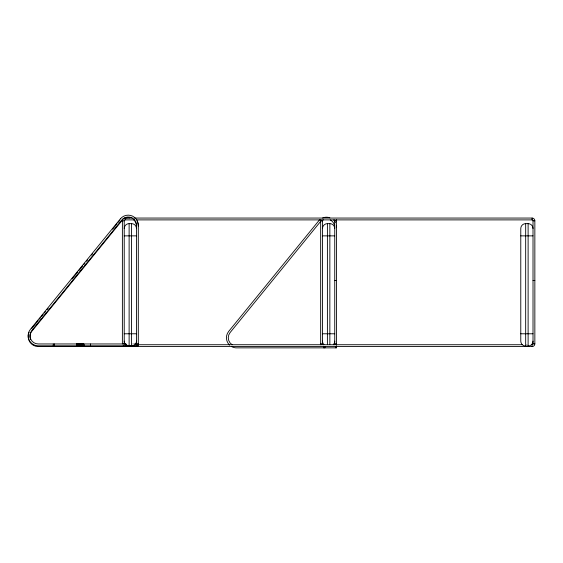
<?xml version="1.0" encoding="UTF-8"?>
<svg xmlns="http://www.w3.org/2000/svg" width="563" height="563" viewBox="0 0 563 563"><rect width="100%" height="100%" fill="white"/><g stroke="black" fill="none" stroke-linecap="round" stroke-linejoin="round"><path stroke-width="0.42" stroke-dasharray="2.81 2.11" d="M132.46 343.958L133.741 343.958M526.482 344.732L527.235 344.732"/><path stroke-width="0.84" d="M31.528 328.729L38.193 320.544M39.304 319.186L40.416 317.821M41.521 316.455L43.189 314.407M44.301 313.049L45.413 311.684M47.074 309.636L48.186 308.271M72.064 278.952L77.617 272.133M78.729 270.775L82.613 265.996M83.725 264.638L84.837 263.273M86.505 261.225L87.61 259.86M91.502 255.088L92.613 253.723M112.6 229.183L117.041 223.722M118.153 222.364L119.82 220.316M124.296 344.162A0.915 0.915 0 0 1 124.226 343.81L122.389 343.81L122.389 220.809A2.752 2.752 0 0 1 125.148 218.057L132.178 218.057M133.91 218.057L532.098 218.057A2.752 2.752 0 0 1 534.85 220.809L534.85 343.81A2.752 2.752 0 0 1 532.098 346.569L38.249 346.569A10.099 10.099 0 0 1 28.319 334.633M124.226 343.81L124.226 220.809A0.915 0.915 0 0 1 125.148 219.894L134.81 219.894M136.542 219.894L532.098 219.894A0.915 0.915 0 0 1 533.013 220.809L534.85 220.809M122.389 220.809L124.226 220.809M320.875 344.866A2.752 2.752 0 0 1 320.664 343.81L320.664 220.809L322.5 220.809A0.915 0.915 0 0 1 323.422 219.894M333.824 219.894A0.915 0.915 0 0 1 334.739 220.809L336.575 220.809L336.575 345.14M124.226 228.529A4.898 4.898 0 0 1 129.124 223.631L131.573 223.631A4.898 4.898 0 0 1 136.464 228.529M322.5 228.529A4.898 4.898 0 0 1 327.399 223.631L329.848 223.631A4.898 4.898 0 0 1 334.739 228.529M533.013 341.129A4.898 4.898 0 0 1 528.115 346.02L525.673 346.02A4.898 4.898 0 0 1 520.775 341.129L520.775 228.529A4.898 4.898 0 0 1 525.673 223.631L528.115 223.631A4.898 4.898 0 0 1 533.013 228.529M124.226 235.869L136.464 235.869M322.5 235.869L334.739 235.869M520.775 235.869L533.013 235.869M334.739 280.473L336.575 280.473M533.013 280.473L534.85 280.473M124.226 333.782L136.464 333.782M322.5 333.782L334.739 333.782M520.775 333.782L533.013 333.782M320.664 343.81L322.5 343.81A0.915 0.915 0 0 0 323.422 344.732M532.098 346.569L532.098 344.732A0.915 0.915 0 0 0 533.013 343.81L534.85 343.81M125.887 343.958L38.249 343.958A8.262 8.262 0 0 1 31.845 330.481L121.798 220.02A8.262 8.262 0 0 1 136.464 225.235L136.464 343.958M134.304 343.958L138.301 343.958M138.259 344.732L522.45 344.732M124.226 341.129A4.898 4.898 0 0 0 129.124 346.02L131.573 346.02A4.898 4.898 0 0 0 135.036 344.591M533.013 220.809L533.013 343.81M532.098 218.057L532.098 219.894M528.115 223.631L528.115 346.02M525.673 223.631L525.673 346.02M336.575 346.632L336.575 347.857L236.523 347.857A10.099 10.099 0 0 1 231.674 346.618M335.963 346.632L335.963 347.857M334.739 220.809L334.739 344.267M329.848 223.631L329.848 344.38M327.399 223.631L327.399 344.38M324.95 346.632L324.95 347.857M324.337 346.632L324.337 347.857M323.725 346.632L323.725 347.857M322.5 220.809L322.5 343.81M137.689 343.958L137.689 345.795M136.162 343.958L136.162 345.795M133.213 345.182L133.213 345.795M131.573 223.631L131.573 346.02M129.124 223.631L129.124 346.02M126.675 344.267L126.675 345.795M126.063 344.267L126.063 345.795M125.45 343.958L125.45 345.795M125.148 218.057L125.148 219.894M125.148 345.344L125.148 346.569A2.752 2.752 0 0 1 123.198 345.759M90.573 343.958L90.573 345.795M83.831 343.958L83.831 345.795M83.753 343.958L83.753 345.795M83.662 343.958L83.662 345.795M83.57 343.958L83.57 345.795M83.465 343.958L83.465 345.795M83.24 343.958L83.24 345.795M82.993 343.958L82.993 345.795M82.733 343.958L82.733 345.795M82.444 343.958L82.444 345.795M82.142 343.958L82.142 345.795M81.825 343.958L81.825 345.795M81.494 343.958L81.494 345.795M81.163 343.958L81.163 345.795M80.826 343.958L80.826 345.795M80.488 343.958L80.488 345.795M80.052 343.958L80.052 345.795M79.826 343.958L79.826 345.795M79.601 343.958L79.601 345.795M79.397 343.958L79.383 345.795M79.193 343.958L79.193 345.795M78.869 343.958L78.869 345.795M78.553 343.958L78.553 345.795M78.264 343.958L78.264 345.795M77.983 343.958L77.983 345.795M77.743 343.958L77.743 345.795M77.511 343.958L77.511 345.795M77.3 343.958L77.3 345.795M77.11 343.958L77.11 345.795M76.983 343.958L76.983 345.795M76.871 343.958L76.871 345.795M76.702 343.958L76.772 345.795M76.645 343.958L76.589 345.795M76.54 343.958L76.434 345.795L76.427 343.958M54.463 343.958L54.463 344.57M54.463 345.182L54.463 345.795M53.239 343.958L53.239 344.57M53.239 345.182L53.239 345.795M320.664 220.809A2.752 2.752 0 0 1 320.875 219.753M229.627 345.14A10.099 10.099 0 0 1 228.691 331.382L318.651 220.928A10.099 10.099 0 0 1 319.798 219.732M322.585 217.987A10.099 10.099 0 0 1 329.862 217.79M333.95 220.513A10.099 10.099 0 0 1 335.379 222.54M336.442 225.657A10.099 10.099 0 0 1 336.575 227.304M321.128 221.013A8.262 8.262 0 0 0 320.073 222.089L230.112 332.543A8.262 8.262 0 0 0 232.111 344.746M330.284 219.971A8.262 8.262 0 0 1 334.739 227.304M323.936 344.591A4.898 4.898 0 0 1 322.5 341.129M334.739 341.129A4.898 4.898 0 0 1 333.303 344.591M333.824 344.732A0.915 0.915 0 0 0 334.739 343.81L336.575 343.81A2.752 2.752 0 0 1 336.364 344.866M336.364 219.753A2.752 2.752 0 0 1 336.575 220.809M136.464 341.129A4.898 4.898 0 0 1 135.451 344.113M28.502 333.817A10.099 10.099 0 0 1 29.079 332.233M137.105 221.245A10.099 10.099 0 0 1 138.301 226.009M122.854 219.718A8.262 8.262 0 0 0 121.798 220.795L31.845 331.255A8.262 8.262 0 0 0 30.486 339.299M125.443 218.226A8.262 8.262 0 0 1 129.891 217.923M133.846 219.971A8.262 8.262 0 0 1 136.464 226.009M120.376 218.859L30.416 329.32A10.099 10.099 0 0 0 38.249 345.795L138.301 345.795L138.301 225.235A10.099 10.099 0 0 0 120.376 218.859"/></g></svg>
